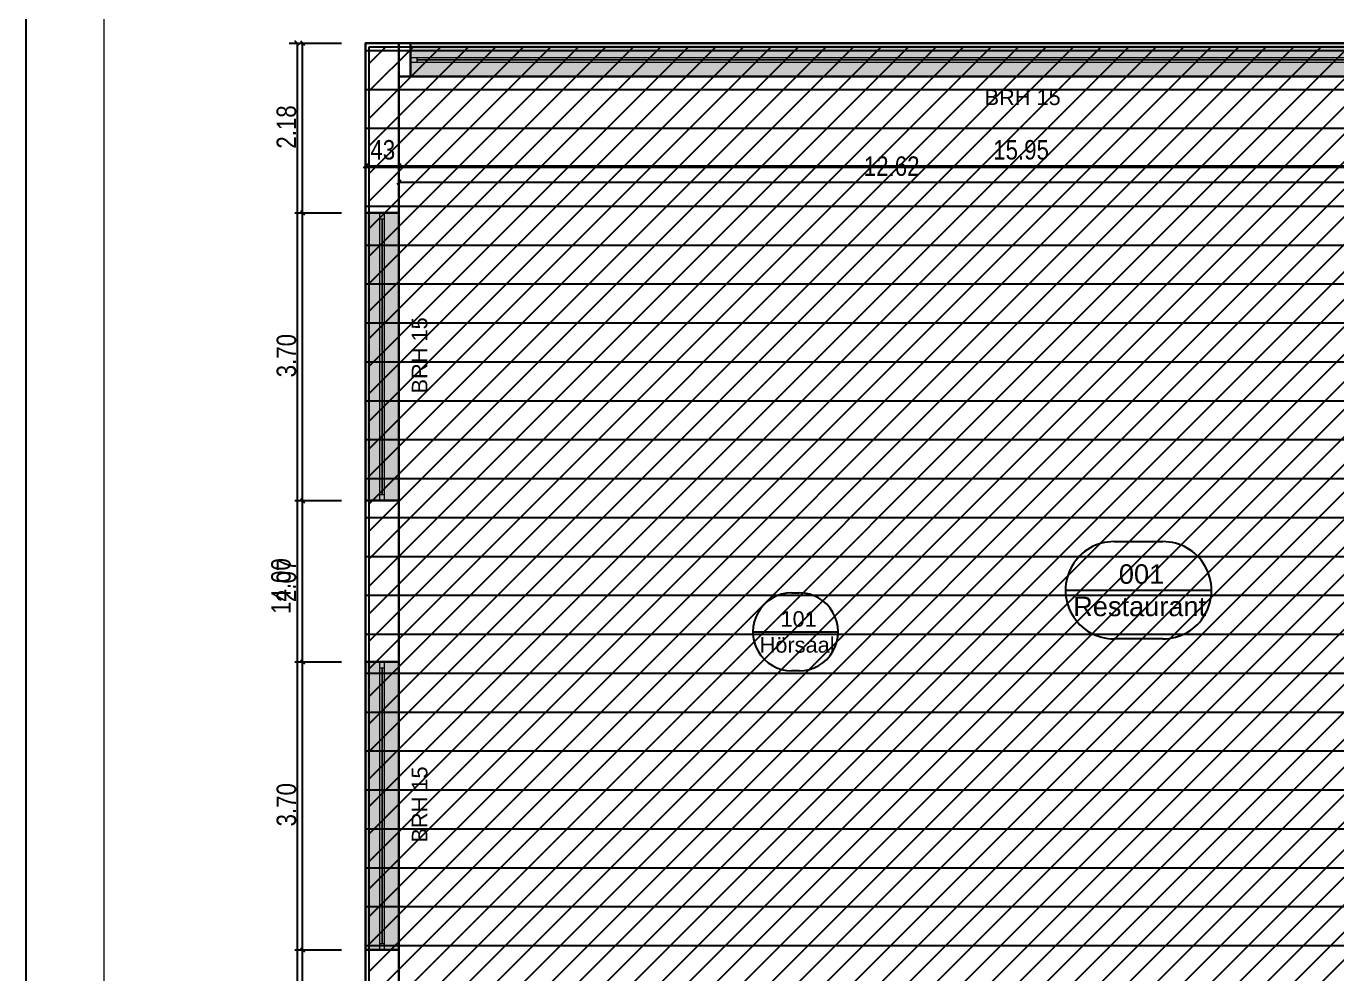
# Model space of a CAD drawing. Extents: x -996 to 41004, y -11542 to 18158.
# Drawn here: x -996 to 15845, y -859 to 11316 of the extents above; entities that cross this region are included whole.
import ezdxf
from ezdxf.lldxf.tags import DXFTag

# ---------------------------------------------------------------- set-up
doc = ezdxf.new("R2010")
doc.units = 0
doc.header["$LTSCALE"] = 50
doc.layers.get('0').update_dxf_attribs({"lineweight": 25})
for name, color, linetype, lineweight in [('2D-NovaObj-X_Planrahmen', 7, 'Continuous', 25), ('2D-NovaObj-X_Plk Linien', 7, 'Continuous', 13), ('3D-NovaObj-X_Planrahmen', 7, 'Continuous', 25), ('3D-NovaObj-X_Plk Linien', 7, 'Continuous', 13), ('X_Planrahmen', 7, 'Continuous', 25), ('X_Plk Linien', 7, 'Continuous', 13), ('XREF-41001-A-G-EG$0$2D-NovaObj-X_Planrahmen', 7, 'Continuous', 25), ('XREF-41001-A-G-EG$0$2D-NovaObj-X_Plk Linien', 7, 'Continuous', 13), ('XREF-41001-A-G-EG$0$3D-NovaObj-X_Planrahmen', 7, 'Continuous', 25), ('XREF-41001-A-G-EG$0$3D-NovaObj-X_Plk Linien', 7, 'Continuous', 13), ('XREF-41001-A-G-EG$0$X_Planrahmen', 7, 'Continuous', 25), ('XREF-41001-A-G-EG$0$X_Plk Linien', 7, 'Continuous', 13), ('XREF-41001-A-G-O2$0$2D-NovaObj-X_Planrahmen', 7, 'Continuous', 25), ('XREF-41001-A-G-O2$0$2D-NovaObj-X_Plk Linien', 7, 'Continuous', 13), ('XREF-41001-A-G-O2$0$3D-NovaObj-X_Planrahmen', 7, 'Continuous', 25), ('XREF-41001-A-G-O2$0$3D-NovaObj-X_Plk Linien', 7, 'Continuous', 13), ('XREF-41001-A-G-O2$0$X_Planrahmen', 7, 'Continuous', 25), ('XREF-41001-A-G-O2$0$X_Plk Linien', 7, 'Continuous', 13)]:
    doc.layers.add(name, color=color, linetype=linetype, lineweight=lineweight)
for name, color, linetype, lineweight, true_color in [('X_Mass', 7, 'Continuous', 25, 0x0080ff), ('XREF-41001-A-G-EG$0$2D-NovaObj-A_Fenster', 5, 'Continuous', 25, 0x0000ff), ('XREF-41001-A-G-EG$0$2D-NovaObj-A_Geschossdecke', 7, 'Continuous', 25, 0x008080), ('XREF-41001-A-G-EG$0$2D-NovaObj-A_Raum', 1, 'Continuous', 25, 0xff0000), ('XREF-41001-A-G-EG$0$2D-NovaObj-A_Wand_allgemein', 3, 'Continuous', 25, 0x00ff00), ('XREF-41001-A-G-EG$0$3D-NovaObj-A_Fenster_3D', 9, 'Continuous', 18, 0x808080), ('XREF-41001-A-G-EG$0$3D-NovaObj-A_Geschossdecke', 7, 'Continuous', 25, 0x008080), ('XREF-41001-A-G-EG$0$3D-NovaObj-A_Wand_allgemein', 3, 'Continuous', 25, 0x00ff00), ('XREF-41001-A-G-EG$0$A_Fenster', 5, 'Continuous', 25, 0x0000ff), ('XREF-41001-A-G-EG$0$A_Geschossdecke', 7, 'Continuous', 25, 0x008080), ('XREF-41001-A-G-EG$0$A_Raum', 1, 'Continuous', 25, 0xff0000), ('XREF-41001-A-G-EG$0$A_Wand_allgemein', 3, 'Continuous', 25, 0x00ff00), ('XREF-41001-A-G-EG$0$X_Mass', 7, 'Continuous', 25, 0x0080ff), ('XREF-41001-A-G-O2$0$2D-NovaObj-A_Dach', 1, 'Continuous', 25, 0xff0000), ('XREF-41001-A-G-O2$0$3D-NovaObj-A_Dach', 1, 'Continuous', 25, 0xff0000), ('XREF-41001-A-G-O2$0$A_Dach', 1, 'Continuous', 25, 0xff0000), ('XREF-41001-A-G-O2$0$X_Mass', 7, 'Continuous', 25, 0x0080ff), ('XREF-41001-A-G-O2.5$0$2D-NovaObj-A_Raum', 1, 'Continuous', 25, 0xff0000), ('XREF-41001-A-G-O2.5$0$2D-NovaObj-A_Wand_allgemein', 3, 'Continuous', 25, 0x00ff00), ('XREF-41001-A-G-O2.5$0$3D-NovaObj-A_Wand_allgemein', 3, 'Continuous', 25, 0x00ff00), ('XREF-41001-A-G-O2.5$0$A_Raum', 1, 'Continuous', 25, 0xff0000), ('XREF-41001-A-G-O2.5$0$A_Wand_allgemein', 3, 'Continuous', 25, 0x00ff00)]:
    doc.layers.add(name, color=color, linetype=linetype, lineweight=lineweight, true_color=true_color)
doc.styles.get("Standard").update_dxf_attribs({"font": 'ARIALN.TTF'})
doc.styles.add('XREF-41001-A-G-EG$0$Standard', font='ARIALN.TTF')
doc.styles.add('XREF-41001-A-G-O2$0$Standard', font='ARIALN.TTF')
doc.styles.add('XREF-41001-A-G-O2.5$0$Standard', font='ARIALN.TTF')
tags = doc.linetypes.add('XREF-41001-A-G-EG$0$fein_strichliert', pattern=[4, 1, -2, 1]).pattern_tags.tags
tags[8:9] = [DXFTag(74, 4), DXFTag(75, 0), DXFTag(340, '0'), DXFTag(46, 0.0), DXFTag(50, 0.0), DXFTag(44, 0.0), DXFTag(45, 0.0)]
tags[6:7] = [DXFTag(74, 4), DXFTag(75, 0), DXFTag(340, '0'), DXFTag(46, 0.0), DXFTag(50, 0.0), DXFTag(44, 0.0), DXFTag(45, 0.0)]
tags[4:5] = [DXFTag(74, 4), DXFTag(75, 0), DXFTag(340, '0'), DXFTag(46, 0.0), DXFTag(50, 0.0), DXFTag(44, 0.0), DXFTag(45, 0.0)]

# ---------------------------------------------------------------- blocks, each defined once
blk = doc.blocks.new('XREF-41001-A-G-O2$0$Dachfläche_A0AA6LBFLL', base_point=(3363, -2900))
at = {"layer": 'XREF-41001-A-G-O2$0$2D-NovaObj-A_Dach', "color": 8, "ltscale": 0.25, "true_color": 0x808080}
for p, q in [((3363, -2900), (3363, 11100)), ((3363, 11100), (36363, 11100))]:
    blk.add_line(p, q, dxfattribs=at)
at = {"layer": 'XREF-41001-A-G-O2$0$2D-NovaObj-A_Dach', "color": 8, "linetype": 'Continuous', "ltscale": 0.25, "true_color": 0x808080}
for p, q in [((36363, 11000), (3363, 11000)), ((36363, 10500), (3363, 10500)), ((36363, 10000), (3363, 10000)), ((36363, 9500), (3363, 9500)), ((36363, 9000), (3363, 9000)), ((36363, 8500), (3363, 8500)), ((36363, 8000), (3363, 8000)), ((36363, 7500), (3363, 7500)), ((36363, 7000), (3363, 7000)), ((36363, 6500), (3363, 6500)), ((36363, 6000), (3363, 6000)), ((36363, 5500), (3363, 5500)), ((36363, 5000), (3363, 5000)), ((36363, 4500), (3363, 4500)), ((36363, 4000), (3363, 4000)), ((36363, 3500), (3363, 3500)), ((36363, 3000), (3363, 3000)), ((36363, 2500), (3363, 2500)), ((36363, 2000), (3363, 2000)), ((36363, 1500), (3363, 1500)), ((36363, 1000), (3363, 1000)), ((36363, 500), (3363, 500)), ((36363, 0), (3363, 0)), ((36363, -500), (3363, -500))]:
    blk.add_line(p, q, dxfattribs=at)
at = {"layer": 'XREF-41001-A-G-O2$0$3D-NovaObj-A_Dach', "color": 8, "linetype": 'Continuous', "ltscale": 0.25, "true_color": 0x808080}
for p, q in [((3363, -2900, 3000), (3363, 11100, 3000)), ((3363, 11100, 3000), (36363, 11100, 3000)), ((3363, -2900, 3635), (3363, 11100, 3635)), ((3363, 11100, 3635), (36363, 11100, 3635)), ((3363, 11100, 3000), (3363, 11100, 3635)), ((3363, -2900, 3635), (3363, 11100, 3635)), ((3363, 11100, 3635), (3363, 11100, 3000)), ((3363, 11100, 3000), (3363, -2900, 3000)), ((3363, 11100, 3000), (3363, 11100, 3635)), ((3363, 11100, 3635), (36363, 11100, 3635)), ((36363, 11100, 3000), (3363, 11100, 3000))]:
    blk.add_line(p, q, dxfattribs=at)
for points in [[(3363, -2900, 3000), (3363, -2900, 3635), (3363, 11100, 3635), (3363, 11100, 3000)], [(3363, 11100, 3000), (3363, 11100, 3635), (36363, 11100, 3635), (36363, 11100, 3000)]]:
    blk.add_3dface(points, dxfattribs=at)
at = {"layer": 'XREF-41001-A-G-O2$0$3D-NovaObj-A_Dach', "color": 8, "linetype": 'Continuous', "ltscale": 0.25, "true_color": 0x808080, "invisible_edges": 15}
for points in [[(3363, -2900, 3000), (3363, 11100, 3000), (36363, 11100, 3000)], [(3363, -2900, 3000), (36363, 11100, 3000), (36363, -2900, 3000)], [(36363, 11100, 3635), (3363, 11100, 3635), (3363, -2900, 3635)], [(36363, -2900, 3635), (36363, 11100, 3635), (3363, -2900, 3635)]]:
    blk.add_3dface(points, dxfattribs=at)
blk = doc.blocks.new('XREF-41001-A-G-O2$0$Polygon_A0AA6LBHLL', base_point=(4, -8342))
at = {"layer": 'XREF-41001-A-G-O2$0$2D-NovaObj-X_Plk Linien', "color": 8, "ltscale": 0.13, "true_color": 0x808080}
blk.add_line((4, -8342), (4, 17158), dxfattribs=at)
at = {"layer": 'XREF-41001-A-G-O2$0$3D-NovaObj-X_Plk Linien', "color": 8, "ltscale": 0.13, "true_color": 0x808080}
blk.add_line((4, -8342), (4, 17158), dxfattribs=at)
blk = doc.blocks.new('XREF-41001-A-G-O2$0$Polygon_A0AA6LBILL', base_point=(-996, -11542))
at = {"layer": 'XREF-41001-A-G-O2$0$2D-NovaObj-X_Planrahmen', "color": 8, "ltscale": 0.25, "true_color": 0x808080}
blk.add_line((-996, -11542), (-996, 18158), dxfattribs=at)
at = {"layer": 'XREF-41001-A-G-O2$0$3D-NovaObj-X_Planrahmen', "color": 8, "ltscale": 0.25, "true_color": 0x808080}
blk.add_line((-996, -11542), (-996, 18158), dxfattribs=at)
blk = doc.blocks.new('XREF-41001-A-G-O2$0$Maß_A0AA6LBSLL', base_point=(3766, 9210))
at = {"color": 8, "ltscale": 0.25, "true_color": 0x808080}
for p, q in [((3793, 9210), (3793, 9810)), ((3819, 9337), (3766, 9283)), ((3793, 9310), (35933, 9310))]:
    blk.add_line(p, q, dxfattribs=at)
at = {"color": 8, "ltscale": 0.25, "true_color": 0x808080, "insert": (9767, 9643), "char_height": 250, "attachment_point": 1, "style": 'XREF-41001-A-G-O2$0$Standard'}
blk.add_mtext('{\\fArial Narrow;12.62}', dxfattribs=at)
blk = doc.blocks.new('XREF-41001-A-G-O2')
at = {"layer": 'XREF-41001-A-G-O2$0$A_Dach', "color": 8, "ltscale": 0.25, "true_color": 0x808080}
blk.add_blockref('XREF-41001-A-G-O2$0$Dachfläche_A0AA6LBFLL', (3363, -2900), dxfattribs=at)
at = {"layer": 'XREF-41001-A-G-O2$0$X_Mass', "color": 8, "ltscale": 0.25, "true_color": 0x808080}
blk.add_blockref('XREF-41001-A-G-O2$0$Maß_A0AA6LBSLL', (3766, 9210), dxfattribs=at)
at = {"layer": 'XREF-41001-A-G-O2$0$X_Planrahmen', "color": 8, "ltscale": 0.25, "true_color": 0x808080}
blk.add_blockref('XREF-41001-A-G-O2$0$Polygon_A0AA6LBILL', (-996, -11542), dxfattribs=at)
at = {"layer": 'XREF-41001-A-G-O2$0$X_Plk Linien', "color": 8, "ltscale": 0.13, "true_color": 0x808080}
blk.add_blockref('XREF-41001-A-G-O2$0$Polygon_A0AA6LBHLL', (4, -8342), dxfattribs=at)
blk = doc.blocks.new('XREF-41001-A-G-EG$0$Wand_A0AA6L8GLL', base_point=(3363, -2900))
at = {"layer": 'XREF-41001-A-G-EG$0$2D-NovaObj-A_Wand_allgemein', "color": 6, "ltscale": 0.25, "true_color": 0xff00ff}
for p, q in [((3793, 11100), (3363, 11100)), ((3363, 11100), (3363, 8920)), ((3793, 10670), (3793, 8920)), ((3363, 5220), (3363, 3150)), ((3793, 5220), (3793, 3150)), ((3363, -550), (3363, -2900)), ((3793, -550), (3793, -2470))]:
    blk.add_line(p, q, dxfattribs=at)
at = {"layer": 'XREF-41001-A-G-EG$0$3D-NovaObj-A_Wand_allgemein', "color": 6, "linetype": 'Continuous', "ltscale": 0.25, "true_color": 0xff00ff}
for p, q in [((3363, 8920, 3000), (3363, 11100, 3000)), ((3363, 11100, 3000), (3363, 11100)), ((3363, 11100), (3363, 8920)), ((3363, 11100, 3000), (3793, 11100, 3000)), ((3793, 11100), (3363, 11100)), ((3793, 11100), (3793, 11100, 3000)), ((3793, 11100, 3000), (3793, 8920, 3000)), ((3793, 8920), (3793, 11100)), ((3363, 5220, 2350), (3363, 8920, 2350)), ((3363, 8920, 2350), (3363, 8920, 150)), ((3793, 8920, 2350), (3363, 8920, 2350)), ((3363, 8920, 150), (3363, 5220, 150)), ((3793, 8920, 150), (3363, 8920, 150)), ((3363, 8920), (3363, 5220)), ((3363, 5220, 3000), (3363, 8920, 3000)), ((3793, 8920, 2350), (3793, 5220, 2350)), ((3793, 8920, 150), (3793, 8920, 2350)), ((3793, 5220, 150), (3793, 8920, 150)), ((3793, 5220), (3793, 8920)), ((3793, 8920, 3000), (3793, 5220, 3000)), ((3363, 5220, 150), (3363, 5220, 2350)), ((3793, 5220, 150), (3363, 5220, 150)), ((3793, 5220, 2350), (3363, 5220, 2350)), ((3363, 5220, 150), (3793, 5220, 150)), ((3363, 3150, 3000), (3363, 5220, 3000)), ((3363, 5220), (3363, 3150)), ((3793, 5220, 2350), (3793, 5220, 150)), ((3793, 5220, 3000), (3793, 3150, 3000)), ((3793, 3150), (3793, 5220)), ((3363, -550, 2350), (3363, 3150, 2350)), ((3363, 3150, 2350), (3363, 3150, 150)), ((3793, 3150, 2350), (3363, 3150, 2350)), ((3363, 3150, 150), (3363, -550, 150)), ((3793, 3150, 150), (3363, 3150, 150)), ((3363, 3150), (3363, -550)), ((3363, -550, 3000), (3363, 3150, 3000)), ((3793, 3150, 2350), (3793, -550, 2350)), ((3793, 3150, 150), (3793, 3150, 2350)), ((3793, -550, 150), (3793, 3150, 150)), ((3793, -550), (3793, 3150)), ((3793, 3150, 3000), (3793, -550, 3000)), ((3363, -550, 150), (3363, -550, 2350)), ((3793, -550, 150), (3363, -550, 150)), ((3793, -550, 2350), (3363, -550, 2350)), ((3363, -550, 150), (3793, -550, 150)), ((3363, -2900, 3000), (3363, -550, 3000)), ((3363, -550), (3363, -2900)), ((3793, -550, 2350), (3793, -550, 150)), ((3793, -550, 3000), (3793, -2900, 3000)), ((3793, -2900), (3793, -550))]:
    blk.add_line(p, q, dxfattribs=at)
for points, invisible_edges in [([(3363, 8920), (3363, 8920, 3000), (3363, 11100, 3000), (3363, 11100)], 1), ([(3363, 11100, 3000), (3793, 11100, 3000), (3793, 11100), (3363, 11100)], 10), ([(3793, 11100), (3793, -2900), (3363, -2900), (3363, 11100)], 15), ([(3363, 11100, 3000), (3363, -2900, 3000), (3793, -2900, 3000), (3793, 11100, 3000)], 15), ([(3793, 11100), (3793, 11100, 3000), (3793, 8920, 3000), (3793, 8920)], 4), ([(3363, 5220, 2350), (3363, 8920, 2350), (3793, 8920, 2350), (3793, 5220, 2350)], 2), ([(3363, 8920, 2350), (3363, 8920, 150), (3793, 8920, 150), (3793, 8920, 2350)], 2), ([(3363, 5220), (3363, 5220, 150), (3363, 8920, 150), (3363, 8920)], 7), ([(3363, 5220, 2350), (3363, 5220, 3000), (3363, 8920, 3000), (3363, 8920, 2350)], 13), ([(3793, 8920), (3793, 8920, 150), (3793, 5220, 150), (3793, 5220)], 7), ([(3793, 8920, 2350), (3793, 8920, 3000), (3793, 5220, 3000), (3793, 5220, 2350)], 13), ([(3363, 5220, 150), (3363, 5220, 2350), (3793, 5220, 2350), (3793, 5220, 150)], 2), ([(3363, 3150), (3363, 3150, 3000), (3363, 5220, 3000), (3363, 5220)], 5), ([(3793, 5220), (3793, 5220, 3000), (3793, 3150, 3000), (3793, 3150)], 5), ([(3363, -550, 2350), (3363, 3150, 2350), (3793, 3150, 2350), (3793, -550, 2350)], 2), ([(3363, 3150, 2350), (3363, 3150, 150), (3793, 3150, 150), (3793, 3150, 2350)], 2), ([(3363, -550), (3363, -550, 150), (3363, 3150, 150), (3363, 3150)], 7), ([(3363, -550, 2350), (3363, -550, 3000), (3363, 3150, 3000), (3363, 3150, 2350)], 13), ([(3793, 3150), (3793, 3150, 150), (3793, -550, 150), (3793, -550)], 7), ([(3793, 3150, 2350), (3793, 3150, 3000), (3793, -550, 3000), (3793, -550, 2350)], 13), ([(3363, -550, 150), (3363, -550, 2350), (3793, -550, 2350), (3793, -550, 150)], 2), ([(3363, -2900), (3363, -2900, 3000), (3363, -550, 3000), (3363, -550)], 4), ([(3793, -550), (3793, -550, 3000), (3793, -2900, 3000), (3793, -2900)], 1)]:
    blk.add_3dface(points, dxfattribs=dict(at, invisible_edges=invisible_edges))
for points in [[(3363, 8920, 150), (3363, 5220, 150), (3793, 5220, 150), (3793, 8920, 150)], [(3363, 3150, 150), (3363, -550, 150), (3793, -550, 150), (3793, 3150, 150)]]:
    blk.add_3dface(points, dxfattribs=at)
blk = doc.blocks.new('XREF-41001-A-G-EG$0$Fenster_A0AA6L8HLL', base_point=(3363, 5220))
at = {"layer": 'XREF-41001-A-G-EG$0$2D-NovaObj-A_Fenster', "color": 6, "ltscale": 0.25, "true_color": 0xff00ff}
for p, q in [((3363, 5220), (3363, 8920)), ((3363, 8920), (3793, 8920)), ((3793, 5220), (3793, 8920)), ((3363, 5220), (3793, 5220))]:
    blk.add_line(p, q, dxfattribs=at)
at = {"layer": 'XREF-41001-A-G-EG$0$2D-NovaObj-A_Fenster', "color": 6, "lineweight": 18, "ltscale": 0.18, "true_color": 0xff00ff}
for p, q in [((3548, 5220), (3548, 8920)), ((3548, 8840), (3608, 8840)), ((3608, 5220), (3608, 8920)), ((3548, 5300), (3608, 5300))]:
    blk.add_line(p, q, dxfattribs=at)
at = {"layer": 'XREF-41001-A-G-EG$0$2D-NovaObj-A_Fenster', "color": 6, "linetype": 'XREF-41001-A-G-EG$0$fein_strichliert', "lineweight": 18, "ltscale": 0.18, "true_color": 0xff00ff}
blk.add_line((3548, 8920), (3608, 8920), dxfattribs=at)
at = {"layer": 'XREF-41001-A-G-EG$0$2D-NovaObj-A_Fenster', "color": 7, "ltscale": 0.25, "true_color": 0xffffff}
blk.add_solid([(3793, 5220), (3793, 8920), (3363, 5220), (3363, 8920)], dxfattribs=at)
at = {"layer": 'XREF-41001-A-G-EG$0$3D-NovaObj-A_Fenster_3D', "color": 6, "ltscale": 0.18, "true_color": 0xff00ff}
blk.add_polyline3d([(3578, 8840, 230), (3578, 5300, 230), (3578, 5300, 2270), (3578, 8840, 2270), (3578, 8840, 230)], close=True, dxfattribs=at)
at = {"layer": 'XREF-41001-A-G-EG$0$3D-NovaObj-A_Fenster_3D', "color": 6, "ltscale": 0.18, "true_color": 0xff00ff, "invisible_edges": 15}
for points in [[(3578, 8920, 150), (3578, 5300, 230), (3578, 5220, 150)], [(3578, 8840, 230), (3578, 8920, 150), (3578, 5300, 230)], [(3578, 8920, 2350), (3578, 8840, 230), (3578, 8920, 150)], [(3578, 8840, 2270), (3578, 8920, 2350), (3578, 8840, 230)], [(3578, 5300, 2270), (3578, 8840, 2270), (3578, 8920, 2350)], [(3578, 8920, 2350), (3578, 5220, 2350), (3578, 5300, 2270)], [(3578, 5220, 150), (3578, 5300, 2270), (3578, 5220, 2350)], [(3578, 5300, 230), (3578, 5220, 150), (3578, 5300, 2270)]]:
    blk.add_3dface(points, dxfattribs=at)
at = {"layer": 'XREF-41001-A-G-EG$0$2D-NovaObj-A_Fenster', "color": 6, "lineweight": 18, "ltscale": 0.18, "true_color": 0xff00ff, "insert": (3959, 6597), "char_height": 200, "attachment_point": 1, "rotation": 90, "style": 'XREF-41001-A-G-EG$0$Standard'}
blk.add_mtext('{\\fArial;BRH 15}', dxfattribs=at)
at = {"layer": 'XREF-41001-A-G-EG$0$3D-NovaObj-A_Fenster_3D', "color": 6, "ltscale": 0.18, "true_color": 0xff00ff}
mesh = blk.add_polyface(dxfattribs=at)
corners = [(3578, 8840, 230), (3578, 5300, 230), (3578, 5300, 2270), (3578, 8840, 2270)]
mesh.append_faces([[corners[k] for k in face] for face in [(0, 2, 3, 3)]], dxfattribs={"vtx0": -1, "vtx2": -1, "color": 6})
mesh.append_faces([[corners[k] for k in face] for face in [(0, 1, 2, 2)]], dxfattribs={"vtx2": -1, "vtx3": -1, "color": 6})
blk = doc.blocks.new('XREF-41001-A-G-EG$0$Fenster_A0AA6L8ILL', base_point=(3363, -550))
at = {"layer": 'XREF-41001-A-G-EG$0$2D-NovaObj-A_Fenster', "color": 6, "ltscale": 0.25, "true_color": 0xff00ff}
for p, q in [((3363, -550), (3363, 3150)), ((3363, 3150), (3793, 3150)), ((3793, -550), (3793, 3150)), ((3363, -550), (3793, -550))]:
    blk.add_line(p, q, dxfattribs=at)
at = {"layer": 'XREF-41001-A-G-EG$0$2D-NovaObj-A_Fenster', "color": 6, "lineweight": 18, "ltscale": 0.18, "true_color": 0xff00ff}
for p, q in [((3548, -550), (3548, 3150)), ((3548, 3070), (3608, 3070)), ((3608, -550), (3608, 3150)), ((3548, -470), (3608, -470))]:
    blk.add_line(p, q, dxfattribs=at)
at = {"layer": 'XREF-41001-A-G-EG$0$2D-NovaObj-A_Fenster', "color": 6, "linetype": 'XREF-41001-A-G-EG$0$fein_strichliert', "lineweight": 18, "ltscale": 0.18, "true_color": 0xff00ff}
blk.add_line((3548, 3150), (3608, 3150), dxfattribs=at)
at = {"layer": 'XREF-41001-A-G-EG$0$2D-NovaObj-A_Fenster', "color": 7, "ltscale": 0.25, "true_color": 0xffffff}
blk.add_solid([(3793, -550), (3793, 3150), (3363, -550), (3363, 3150)], dxfattribs=at)
at = {"layer": 'XREF-41001-A-G-EG$0$3D-NovaObj-A_Fenster_3D', "color": 6, "ltscale": 0.18, "true_color": 0xff00ff}
blk.add_polyline3d([(3578, 3070, 230), (3578, -470, 230), (3578, -470, 2270), (3578, 3070, 2270), (3578, 3070, 230)], close=True, dxfattribs=at)
at = {"layer": 'XREF-41001-A-G-EG$0$3D-NovaObj-A_Fenster_3D', "color": 6, "ltscale": 0.18, "true_color": 0xff00ff, "invisible_edges": 15}
for points in [[(3578, 3150, 150), (3578, -470, 230), (3578, -550, 150)], [(3578, 3070, 230), (3578, 3150, 150), (3578, -470, 230)], [(3578, 3150, 2350), (3578, 3070, 230), (3578, 3150, 150)], [(3578, 3070, 2270), (3578, 3150, 2350), (3578, 3070, 230)], [(3578, -470, 2270), (3578, 3070, 2270), (3578, 3150, 2350)], [(3578, 3150, 2350), (3578, -550, 2350), (3578, -470, 2270)], [(3578, -550, 150), (3578, -470, 2270), (3578, -550, 2350)], [(3578, -470, 230), (3578, -550, 150), (3578, -470, 2270)]]:
    blk.add_3dface(points, dxfattribs=at)
at = {"layer": 'XREF-41001-A-G-EG$0$2D-NovaObj-A_Fenster', "color": 6, "lineweight": 18, "ltscale": 0.18, "true_color": 0xff00ff, "insert": (3959, 827), "char_height": 200, "attachment_point": 1, "rotation": 90, "style": 'XREF-41001-A-G-EG$0$Standard'}
blk.add_mtext('{\\fArial;BRH 15}', dxfattribs=at)
at = {"layer": 'XREF-41001-A-G-EG$0$3D-NovaObj-A_Fenster_3D', "color": 6, "ltscale": 0.18, "true_color": 0xff00ff}
mesh = blk.add_polyface(dxfattribs=at)
corners = [(3578, 3070, 230), (3578, -470, 230), (3578, -470, 2270), (3578, 3070, 2270)]
mesh.append_faces([[corners[k] for k in face] for face in [(0, 2, 3, 3)]], dxfattribs={"vtx0": -1, "vtx2": -1, "color": 6})
mesh.append_faces([[corners[k] for k in face] for face in [(0, 1, 2, 2)]], dxfattribs={"vtx2": -1, "vtx3": -1, "color": 6})
blk = doc.blocks.new('XREF-41001-A-G-EG$0$Wand_A0AA6L8ZLL', base_point=(3793, 10670))
at = {"layer": 'XREF-41001-A-G-EG$0$2D-NovaObj-A_Wand_allgemein', "color": 6, "ltscale": 0.25, "true_color": 0xff00ff}
for p, q in [((3793, 11100), (3943, 11100)), ((3793, 10670), (3943, 10670))]:
    blk.add_line(p, q, dxfattribs=at)
at = {"layer": 'XREF-41001-A-G-EG$0$3D-NovaObj-A_Wand_allgemein', "color": 6, "linetype": 'Continuous', "ltscale": 0.25, "true_color": 0xff00ff}
for p, q in [((3793, 11100), (3793, 11100, 3000)), ((3793, 11100, 3000), (3943, 11100, 3000)), ((3943, 11100), (3793, 11100)), ((3943, 11100, 150), (3943, 11100, 2350)), ((3943, 10670, 150), (3943, 11100, 150)), ((3943, 11100, 2350), (19643, 11100, 2350)), ((3943, 10670, 2350), (3943, 11100, 2350)), ((19643, 11100, 150), (3943, 11100, 150)), ((3943, 11100, 150), (3943, 10670, 150)), ((19643, 11100), (3943, 11100)), ((3943, 11100, 3000), (19643, 11100, 3000)), ((3943, 10670, 3000), (3793, 10670, 3000)), ((3793, 10670, 3000), (3793, 10670)), ((3793, 10670), (3943, 10670)), ((3943, 10670, 2350), (3943, 10670, 150)), ((19643, 10670, 2350), (3943, 10670, 2350)), ((3943, 10670, 150), (19643, 10670, 150)), ((3943, 10670), (19643, 10670)), ((19643, 10670, 3000), (3943, 10670, 3000))]:
    blk.add_line(p, q, dxfattribs=at)
for points, invisible_edges in [([(3793, 11100), (3793, 11100, 3000), (3943, 11100, 3000), (3943, 11100)], 4), ([(3793, 11100), (35933, 11100), (35933, 10670), (3793, 10670)], 15), ([(3793, 10670, 3000), (35933, 10670, 3000), (35933, 11100, 3000), (3793, 11100, 3000)], 15), ([(3943, 11100, 150), (3943, 11100, 2350), (3943, 10670, 2350), (3943, 10670, 150)], 2), ([(3943, 11100, 2350), (19643, 11100, 2350), (19643, 10670, 2350), (3943, 10670, 2350)], 2), ([(3943, 11100), (3943, 11100, 150), (19643, 11100, 150), (19643, 11100)], 7), ([(3943, 11100, 2350), (3943, 11100, 3000), (19643, 11100, 3000), (19643, 11100, 2350)], 13), ([(3943, 10670), (3943, 10670, 3000), (3793, 10670, 3000), (3793, 10670)], 1), ([(19643, 10670), (19643, 10670, 150), (3943, 10670, 150), (3943, 10670)], 7), ([(19643, 10670, 2350), (19643, 10670, 3000), (3943, 10670, 3000), (3943, 10670, 2350)], 13)]:
    blk.add_3dface(points, dxfattribs=dict(at, invisible_edges=invisible_edges))
blk.add_3dface([(19643, 11100, 150), (3943, 11100, 150), (3943, 10670, 150), (19643, 10670, 150)], dxfattribs=at)
blk = doc.blocks.new('XREF-41001-A-G-EG$0$Fenster_A0AA6L91LL', base_point=(3943, 10303))
at = {"layer": 'XREF-41001-A-G-EG$0$2D-NovaObj-A_Fenster', "color": 6, "ltscale": 0.25, "true_color": 0xff00ff}
for p, q in [((3943, 11100), (19643, 11100)), ((3943, 11100), (3943, 10670)), ((19643, 11100), (19643, 10670)), ((3943, 10670), (19643, 10670))]:
    blk.add_line(p, q, dxfattribs=at)
at = {"layer": 'XREF-41001-A-G-EG$0$2D-NovaObj-A_Fenster', "color": 6, "lineweight": 18, "ltscale": 0.18, "true_color": 0xff00ff}
for p, q in [((3943, 10915), (19643, 10915)), ((3943, 10855), (19643, 10855)), ((4023, 10915), (4023, 10855)), ((19563, 10915), (19563, 10855))]:
    blk.add_line(p, q, dxfattribs=at)
at = {"layer": 'XREF-41001-A-G-EG$0$2D-NovaObj-A_Fenster', "color": 6, "linetype": 'XREF-41001-A-G-EG$0$fein_strichliert', "lineweight": 18, "ltscale": 0.18, "true_color": 0xff00ff}
blk.add_line((19643, 10915), (19643, 10855), dxfattribs=at)
at = {"layer": 'XREF-41001-A-G-EG$0$2D-NovaObj-A_Fenster', "color": 7, "ltscale": 0.25, "true_color": 0xffffff}
blk.add_solid([(3943, 10670), (19643, 10670), (3943, 11100), (19643, 11100)], dxfattribs=at)
at = {"layer": 'XREF-41001-A-G-EG$0$3D-NovaObj-A_Fenster_3D', "color": 6, "ltscale": 0.18, "true_color": 0xff00ff}
blk.add_polyline3d([(19563, 10885, 230), (4023, 10885, 230), (4023, 10885, 2270), (19563, 10885, 2270), (19563, 10885, 230)], close=True, dxfattribs=at)
at = {"layer": 'XREF-41001-A-G-EG$0$3D-NovaObj-A_Fenster_3D', "color": 6, "ltscale": 0.18, "true_color": 0xff00ff, "invisible_edges": 15}
for points in [[(3943, 10885, 150), (4023, 10885, 2270), (3943, 10885, 2350)], [(4023, 10885, 230), (3943, 10885, 150), (4023, 10885, 2270)], [(19643, 10885, 150), (4023, 10885, 230), (3943, 10885, 150)], [(19643, 10885, 2350), (3943, 10885, 2350), (4023, 10885, 2270)], [(19563, 10885, 230), (19643, 10885, 150), (4023, 10885, 230)], [(4023, 10885, 2270), (19563, 10885, 2270), (19643, 10885, 2350)], [(19643, 10885, 2350), (19563, 10885, 230), (19643, 10885, 150)], [(19563, 10885, 2270), (19643, 10885, 2350), (19563, 10885, 230)]]:
    blk.add_3dface(points, dxfattribs=at)
at = {"layer": 'XREF-41001-A-G-EG$0$2D-NovaObj-A_Fenster', "color": 6, "lineweight": 18, "ltscale": 0.18, "true_color": 0xff00ff, "insert": (11319, 10503), "char_height": 200, "attachment_point": 1, "style": 'XREF-41001-A-G-EG$0$Standard'}
blk.add_mtext('{\\fArial;BRH 15}', dxfattribs=at)
at = {"layer": 'XREF-41001-A-G-EG$0$3D-NovaObj-A_Fenster_3D', "color": 6, "ltscale": 0.18, "true_color": 0xff00ff}
mesh = blk.add_polyface(dxfattribs=at)
corners = [(19563, 10885, 230), (4023, 10885, 230), (4023, 10885, 2270), (19563, 10885, 2270)]
mesh.append_faces([[corners[k] for k in face] for face in [(0, 2, 3, 3)]], dxfattribs={"vtx0": -1, "vtx2": -1, "color": 6})
mesh.append_faces([[corners[k] for k in face] for face in [(0, 1, 2, 2)]], dxfattribs={"vtx2": -1, "vtx3": -1, "color": 6})
blk = doc.blocks.new('XREF-41001-A-G-EG$0$Geschossdecke_A0AA6L9BLL', base_point=(3363, -2900))
at = {"layer": 'XREF-41001-A-G-EG$0$2D-NovaObj-A_Geschossdecke', "color": 6, "ltscale": 0.25, "true_color": 0xff00ff}
for p, q in [((3413, -2850), (3413, 11050)), ((3413, 11050), (36313, 11050))]:
    blk.add_line(p, q, dxfattribs=at)
at = {"layer": 'XREF-41001-A-G-EG$0$2D-NovaObj-A_Geschossdecke', "color": 6, "linetype": 'Continuous', "ltscale": 0.25, "true_color": 0xff00ff}
for p, q in [((3413, -2598), (17060, 11050)), ((3413, -2244), (16707, 11050)), ((3413, -1891), (16353, 11050)), ((3413, -1537), (16000, 11050)), ((3413, -1184), (15646, 11050)), ((3413, -830), (15293, 11050)), ((3413, -477), (14939, 11050)), ((3413, -123), (14585, 11050)), ((3413, 231), (14232, 11050)), ((3413, 584), (13878, 11050)), ((3413, 938), (13525, 11050)), ((3413, 1291), (13171, 11050)), ((3413, 1645), (12818, 11050)), ((3413, 1998), (12464, 11050)), ((3413, 2352), (12111, 11050)), ((3413, 2705), (11757, 11050)), ((3413, 3059), (11403, 11050)), ((3413, 3413), (11050, 11050)), ((3413, 3766), (10696, 11050)), ((3413, 4120), (10343, 11050)), ((3413, 4473), (9989, 11050)), ((3413, 4827), (9636, 11050)), ((3413, 5180), (9282, 11050)), ((3413, 5534), (8929, 11050)), ((3413, 5887), (8575, 11050)), ((3413, 6241), (8221, 11050)), ((3413, 6595), (7868, 11050)), ((3413, 6948), (7514, 11050)), ((3413, 7302), (7161, 11050)), ((3413, 7655), (6807, 11050)), ((3413, 8009), (6454, 11050)), ((3413, 8362), (6100, 11050)), ((3413, 8716), (5747, 11050)), ((3413, 9069), (5393, 11050)), ((3413, 9423), (5039, 11050)), ((3413, 9777), (4686, 11050)), ((3413, 10130), (4332, 11050)), ((3413, 10484), (3979, 11050)), ((3413, 10837), (3625, 11050)), ((3514, -2850), (17414, 11050)), ((3867, -2850), (17767, 11050)), ((4221, -2850), (18121, 11050)), ((4575, -2850), (18475, 11050)), ((4928, -2850), (18828, 11050)), ((5282, -2850), (19182, 11050)), ((5635, -2850), (19535, 11050)), ((5989, -2850), (19889, 11050)), ((6342, -2850), (20242, 11050)), ((6696, -2850), (20596, 11050)), ((7049, -2850), (20949, 11050)), ((7403, -2850), (21303, 11050)), ((7757, -2850), (21657, 11050)), ((8110, -2850), (22010, 11050)), ((8464, -2850), (22364, 11050)), ((8817, -2850), (22717, 11050)), ((9171, -2850), (23071, 11050)), ((9524, -2850), (23424, 11050)), ((9878, -2850), (23778, 11050)), ((10231, -2850), (24131, 11050)), ((10585, -2850), (19973, 6538)), ((10938, -2850), (19973, 6184)), ((11292, -2850), (20272, 6130)), ((11646, -2850), (20626, 6130)), ((11999, -2850), (20979, 6130)), ((12353, -2850), (21333, 6130)), ((12706, -2850), (21686, 6130)), ((13060, -2850), (22040, 6130)), ((13413, -2850), (22393, 6130)), ((13767, -2850), (22747, 6130))]:
    blk.add_line(p, q, dxfattribs=at)
at = {"layer": 'XREF-41001-A-G-EG$0$3D-NovaObj-A_Geschossdecke', "color": 6, "linetype": 'Continuous', "ltscale": 0.25, "true_color": 0xff00ff}
for p, q in [((3363, 11100, 3000), (3363, 11100, 3380)), ((3363, -2900, 3000), (3363, 11100, 3000)), ((3363, 11100, 3000), (36363, 11100, 3000)), ((3363, -2900, 3380), (3363, 11100, 3380)), ((3363, 11100, 3380), (36363, 11100, 3380))]:
    blk.add_line(p, q, dxfattribs=at)
for points in [[(3363, -2900, 3380), (3363, 11100, 3380), (3363, 11100, 3000), (3363, -2900, 3000)], [(3363, 11100, 3380), (36363, 11100, 3380), (36363, 11100, 3000), (3363, 11100, 3000)]]:
    blk.add_3dface(points, dxfattribs=at)
at = {"layer": 'XREF-41001-A-G-EG$0$3D-NovaObj-A_Geschossdecke', "color": 6, "linetype": 'Continuous', "ltscale": 0.25, "true_color": 0xff00ff, "invisible_edges": 15}
for points in [[(3363, -2900, 3000), (19973, 6730, 3000), (3363, 11100, 3000)], [(19973, 6730, 3000), (3363, 11100, 3000), (36363, 11100, 3000)], [(3363, -2900, 3380), (19973, 6730, 3380), (3363, 11100, 3380)], [(19973, 6730, 3380), (3363, 11100, 3380), (36363, 11100, 3380)], [(19973, 6130, 3000), (3363, -2900, 3000), (19973, 6730, 3000)], [(19973, 6130, 3380), (3363, -2900, 3380), (19973, 6730, 3380)], [(23263, -2900, 3000), (19973, 6130, 3000), (3363, -2900, 3000)], [(23263, -2900, 3380), (19973, 6130, 3380), (3363, -2900, 3380)]]:
    blk.add_3dface(points, dxfattribs=at)
blk = doc.blocks.new('XREF-41001-A-G-EG$0$Restaurant_A0AA6L9DLL', base_point=(12360, 3444))
at = {"layer": 'XREF-41001-A-G-EG$0$2D-NovaObj-A_Raum', "color": 6, "ltscale": 0.25, "true_color": 0xff00ff}
for p, q in [((12985, 4694), (13610, 4694)), ((12360, 4069), (14235, 4069)), ((13610, 3444), (12985, 3444))]:
    blk.add_line(p, q, dxfattribs=at)
for centre, major_axis in [((12985, 4069), (0, 625)), ((13610, 4069), (0, -625))]:
    blk.add_ellipse(centre, major_axis=major_axis, ratio=1, start_param=0, end_param=3.141593, dxfattribs=at)
at = {"layer": 'XREF-41001-A-G-EG$0$2D-NovaObj-A_Raum', "color": 6, "ltscale": 0.25, "true_color": 0xff00ff, "char_height": 250, "attachment_point": 1, "style": 'XREF-41001-A-G-EG$0$Standard'}
for s, insert in [('{\\fArial;001}', (13045, 4402)), ('{\\fArial;Restaurant}', (12458, 3986))]:
    blk.add_mtext(s, dxfattribs=dict(at, insert=insert))
blk = doc.blocks.new('XREF-41001-A-G-EG$0$Polygon_A0AA6L9LLL', base_point=(-996, -11542))
at = {"layer": 'XREF-41001-A-G-EG$0$2D-NovaObj-X_Planrahmen', "color": 6, "ltscale": 0.25, "true_color": 0xff00ff}
blk.add_line((-996, -11542), (-996, 18158), dxfattribs=at)
at = {"layer": 'XREF-41001-A-G-EG$0$3D-NovaObj-X_Planrahmen', "color": 6, "ltscale": 0.25, "true_color": 0xff00ff}
blk.add_line((-996, -11542), (-996, 18158), dxfattribs=at)
blk = doc.blocks.new('XREF-41001-A-G-EG$0$Polygon_A0AA6L9MLL', base_point=(4, -8342))
at = {"layer": 'XREF-41001-A-G-EG$0$2D-NovaObj-X_Plk Linien', "color": 6, "ltscale": 0.13, "true_color": 0xff00ff}
blk.add_line((4, -8342), (4, 17158), dxfattribs=at)
at = {"layer": 'XREF-41001-A-G-EG$0$3D-NovaObj-X_Plk Linien', "color": 6, "ltscale": 0.13, "true_color": 0xff00ff}
blk.add_line((4, -8342), (4, 17158), dxfattribs=at)
blk = doc.blocks.new('XREF-41001-A-G-EG$0$Maß_A0AA6L9SLL', base_point=(2222, -2927))
at = {"color": 6, "ltscale": 0.25, "true_color": 0xff00ff}
for p, q in [((2528, 11126), (2582, 11073)), ((2455, 11100), (3055, 11100)), ((2555, -2900), (2555, 11100)), ((2528, 8946), (2582, 8893)), ((2455, 8920), (3055, 8920)), ((2528, 5246), (2582, 5193)), ((2455, 5220), (3055, 5220)), ((2455, 3150), (3055, 3150)), ((2528, 3176), (2582, 3123)), ((2455, -550), (3055, -550)), ((2528, -524), (2582, -577))]:
    blk.add_line(p, q, dxfattribs=at)
at = {"color": 6, "ltscale": 0.25, "true_color": 0xff00ff, "char_height": 250, "attachment_point": 1, "rotation": 90, "style": 'XREF-41001-A-G-EG$0$Standard'}
for s, insert in [('{\\fArial Narrow;2.18}', (2222, 9742)), ('{\\fArial Narrow;3.70}', (2222, 6804)), ('{\\fArial Narrow;2.07}', (2222, 3917)), ('{\\fArial Narrow;3.70}', (2222, 1034))]:
    blk.add_mtext(s, dxfattribs=dict(at, insert=insert))
blk = doc.blocks.new('XREF-41001-A-G-EG$0$Maß_A0AA6L9YLL', base_point=(3336, 9020))
at = {"color": 6, "ltscale": 0.25, "true_color": 0xff00ff}
for p, q in [((3363, 9420), (3363, 10020)), ((3793, 9420), (3793, 10020)), ((3389, 9547), (3336, 9493)), ((3363, 9520), (36363, 9520)), ((3819, 9547), (3766, 9493))]:
    blk.add_line(p, q, dxfattribs=at)
at = {"color": 6, "ltscale": 0.25, "true_color": 0xff00ff, "char_height": 250, "attachment_point": 1, "style": 'XREF-41001-A-G-EG$0$Standard'}
for s, insert in [('{\\fArial Narrow;43}', (3427, 9853)), ('{\\fArial Narrow;15.95}', (11430, 9853))]:
    blk.add_mtext(s, dxfattribs=dict(at, insert=insert))
blk = doc.blocks.new('XREF-41001-A-G-EG')
at = {"layer": 'XREF-41001-A-G-EG$0$A_Fenster', "color": 6, "ltscale": 0.25, "true_color": 0xff00ff}
for name, p in [('XREF-41001-A-G-EG$0$Fenster_A0AA6L91LL', (3943, 10303)), ('XREF-41001-A-G-EG$0$Fenster_A0AA6L8HLL', (3363, 5220)), ('XREF-41001-A-G-EG$0$Fenster_A0AA6L8ILL', (3363, -550))]:
    blk.add_blockref(name, p, dxfattribs=at)
at = {"layer": 'XREF-41001-A-G-EG$0$A_Geschossdecke', "color": 6, "ltscale": 0.25, "true_color": 0xff00ff}
blk.add_blockref('XREF-41001-A-G-EG$0$Geschossdecke_A0AA6L9BLL', (3363, -2900), dxfattribs=at)
at = {"layer": 'XREF-41001-A-G-EG$0$A_Raum', "color": 6, "ltscale": 0.25, "true_color": 0xff00ff}
blk.add_blockref('XREF-41001-A-G-EG$0$Restaurant_A0AA6L9DLL', (12360, 3444), dxfattribs=at)
at = {"layer": 'XREF-41001-A-G-EG$0$A_Wand_allgemein', "color": 6, "ltscale": 0.25, "true_color": 0xff00ff}
for name, p in [('XREF-41001-A-G-EG$0$Wand_A0AA6L8GLL', (3363, -2900)), ('XREF-41001-A-G-EG$0$Wand_A0AA6L8ZLL', (3793, 10670))]:
    blk.add_blockref(name, p, dxfattribs=at)
at = {"layer": 'XREF-41001-A-G-EG$0$X_Mass', "color": 6, "ltscale": 0.25, "true_color": 0xff00ff}
for name, p in [('XREF-41001-A-G-EG$0$Maß_A0AA6L9SLL', (2222, -2927)), ('XREF-41001-A-G-EG$0$Maß_A0AA6L9YLL', (3336, 9020))]:
    blk.add_blockref(name, p, dxfattribs=at)
at = {"layer": 'XREF-41001-A-G-EG$0$X_Planrahmen', "color": 6, "ltscale": 0.25, "true_color": 0xff00ff}
blk.add_blockref('XREF-41001-A-G-EG$0$Polygon_A0AA6L9LLL', (-996, -11542), dxfattribs=at)
at = {"layer": 'XREF-41001-A-G-EG$0$X_Plk Linien', "color": 6, "ltscale": 0.13, "true_color": 0xff00ff}
blk.add_blockref('XREF-41001-A-G-EG$0$Polygon_A0AA6L9MLL', (4, -8342), dxfattribs=at)
blk = doc.blocks.new('Polygon_A0AA6LCXLL', base_point=(4, -8342))
at = {"layer": '2D-NovaObj-X_Plk Linien', "ltscale": 0.13}
blk.add_line((4, -8342), (4, 17158), dxfattribs=at)
at = {"layer": '3D-NovaObj-X_Plk Linien', "ltscale": 0.13}
blk.add_line((4, -8342), (4, 17158), dxfattribs=at)
blk = doc.blocks.new('Polygon_A0AA6LCYLL', base_point=(-996, -11542))
at = {"layer": '2D-NovaObj-X_Planrahmen', "ltscale": 0.25}
blk.add_line((-996, -11542), (-996, 18158), dxfattribs=at)
at = {"layer": '3D-NovaObj-X_Planrahmen', "ltscale": 0.25}
blk.add_line((-996, -11542), (-996, 18158), dxfattribs=at)
blk = doc.blocks.new('XREF-41001-A-G-O2.5$0$Hörsaal_A0AA6LA0LL', base_point=(8342, 3034))
at = {"layer": 'XREF-41001-A-G-O2.5$0$2D-NovaObj-A_Raum', "ltscale": 0.25}
for p, q in [((8842, 4034), (8938, 4034)), ((8342, 3534), (9438, 3534)), ((8938, 3034), (8842, 3034))]:
    blk.add_line(p, q, dxfattribs=at)
for centre, major_axis in [((8842, 3534), (0, 500)), ((8938, 3534), (0, -500))]:
    blk.add_ellipse(centre, major_axis=major_axis, ratio=1, start_param=0, end_param=3.141593, dxfattribs=at)
at = {"layer": 'XREF-41001-A-G-O2.5$0$2D-NovaObj-A_Raum', "ltscale": 0.25, "char_height": 200, "attachment_point": 1, "style": 'XREF-41001-A-G-O2.5$0$Standard'}
for s, insert in [('{\\fArial;101}', (8697, 3800)), ('{\\fArial;Hörsaal}', (8429, 3467))]:
    blk.add_mtext(s, dxfattribs=dict(at, insert=insert))
blk = doc.blocks.new('XREF-41001-A-G-O2.5$0$Wand_A0AA6LA2LL', base_point=(3793, 10670))
at = {"layer": 'XREF-41001-A-G-O2.5$0$2D-NovaObj-A_Wand_allgemein', "color": 3, "ltscale": 0.25, "true_color": 0x00ff00}
for p, q in [((3793, 11100), (16413, 11100)), ((3793, 10670), (16413, 10670))]:
    blk.add_line(p, q, dxfattribs=at)
at = {"layer": 'XREF-41001-A-G-O2.5$0$3D-NovaObj-A_Wand_allgemein', "color": 3, "linetype": 'Continuous', "ltscale": 0.25, "true_color": 0x00ff00}
for p, q in [((3793, 11100), (3793, 11100, 6380)), ((3793, 11100, 6380), (16413, 11100, 6380)), ((16413, 11100), (3793, 11100)), ((16413, 11100, 6380), (16413, 11100)), ((16413, 10670, 6380), (3793, 10670, 6380)), ((3793, 10670, 6380), (3793, 10670)), ((3793, 10670), (16413, 10670)), ((16413, 10670), (16413, 10670, 6380))]:
    blk.add_line(p, q, dxfattribs=at)
for points in [[(3793, 11100), (3793, 11100, 6380), (16413, 11100, 6380), (16413, 11100)], [(16413, 10670), (16413, 10670, 6380), (3793, 10670, 6380), (3793, 10670)]]:
    blk.add_3dface(points, dxfattribs=at)
at = {"layer": 'XREF-41001-A-G-O2.5$0$3D-NovaObj-A_Wand_allgemein', "color": 3, "linetype": 'Continuous', "ltscale": 0.25, "true_color": 0x00ff00, "invisible_edges": 15}
for points in [[(3793, 11100), (16413, 11100), (16413, 10670), (3793, 10670)], [(3793, 10670, 6380), (16413, 10670, 6380), (16413, 11100, 6380), (3793, 11100, 6380)]]:
    blk.add_3dface(points, dxfattribs=at)
blk = doc.blocks.new('XREF-41001-A-G-O2.5$0$Wand_A0AA6LA5LL', base_point=(3363, -2470))
at = {"layer": 'XREF-41001-A-G-O2.5$0$2D-NovaObj-A_Wand_allgemein', "color": 3, "ltscale": 0.25, "true_color": 0x00ff00}
for p, q in [((3793, 11100), (3363, 11100)), ((3363, 11100), (3363, -2470)), ((3793, 10670), (3793, -2470))]:
    blk.add_line(p, q, dxfattribs=at)
at = {"layer": 'XREF-41001-A-G-O2.5$0$3D-NovaObj-A_Wand_allgemein', "color": 3, "linetype": 'Continuous', "ltscale": 0.25, "true_color": 0x00ff00}
for p, q in [((3363, -2470, 6380), (3363, 11100, 6380)), ((3363, 11100, 6380), (3363, 11100)), ((3363, 11100), (3363, -2470)), ((3363, 11100, 6380), (3793, 11100, 6380)), ((3793, 11100), (3363, 11100)), ((3793, 11100), (3793, 11100, 6380)), ((3793, 11100, 6380), (3793, -2470, 6380)), ((3793, -2470), (3793, 11100)), ((3363, -2470), (3363, -2470, 6380)), ((3793, -2470, 6380), (3793, -2470))]:
    blk.add_line(p, q, dxfattribs=at)
for points in [[(3363, -2470), (3363, -2470, 6380), (3363, 11100, 6380), (3363, 11100)], [(3793, 11100), (3793, 11100, 6380), (3793, -2470, 6380), (3793, -2470)]]:
    blk.add_3dface(points, dxfattribs=at)
for points, invisible_edges in [([(3363, 11100, 6380), (3793, 11100, 6380), (3793, 11100), (3363, 11100)], 10), ([(3793, 11100), (3793, -2470), (3363, -2470), (3363, 11100)], 15), ([(3363, 11100, 6380), (3363, -2470, 6380), (3793, -2470, 6380), (3793, 11100, 6380)], 15)]:
    blk.add_3dface(points, dxfattribs=dict(at, invisible_edges=invisible_edges))
blk = doc.blocks.new('XREF-41001-A-G-O2.5')
at = {"layer": 'XREF-41001-A-G-O2.5$0$A_Raum', "ltscale": 0.25}
blk.add_blockref('XREF-41001-A-G-O2.5$0$Hörsaal_A0AA6LA0LL', (8342, 3034), dxfattribs=at)
at = {"layer": 'XREF-41001-A-G-O2.5$0$A_Wand_allgemein', "color": 3, "ltscale": 0.25, "true_color": 0x00ff00}
for name, p in [('XREF-41001-A-G-O2.5$0$Wand_A0AA6LA5LL', (3363, -2470)), ('XREF-41001-A-G-O2.5$0$Wand_A0AA6LA2LL', (3793, 10670))]:
    blk.add_blockref(name, p, dxfattribs=at)
blk = doc.blocks.new('Maß_A0AA6LD0LL', base_point=(2152, -2927))
at = {"ltscale": 0.25}
for p, q in [((2512, 11073), (2458, 11126)), ((2385, 11100), (2985, 11100)), ((2485, 11100), (2485, -2900))]:
    blk.add_line(p, q, dxfattribs=at)
at = {"ltscale": 0.25, "insert": (2152, 3764), "char_height": 250, "attachment_point": 1, "rotation": 90}
blk.add_mtext('{\\fArial Narrow;14.00}', dxfattribs=at)

msp = doc.modelspace()

# ---------------------------------------------------------------- block references
at = {"color": 8, "lineweight": 25, "ltscale": 0.25, "true_color": 0x808080}
for name, p in [('XREF-41001-A-G-O2', (0, 0, 3380)), ('XREF-41001-A-G-O2.5', (0, 0))]:
    msp.add_blockref(name, p, dxfattribs=at)
at = {"color": 6, "lineweight": 25, "ltscale": 0.25, "true_color": 0xff00ff}
msp.add_blockref('XREF-41001-A-G-EG', (0, 0, -3380), dxfattribs=at)
at = {"layer": 'X_Mass', "ltscale": 0.25}
msp.add_blockref('Maß_A0AA6LD0LL', (2152, -2927), dxfattribs=at)
at = {"layer": 'X_Planrahmen', "ltscale": 0.25}
msp.add_blockref('Polygon_A0AA6LCYLL', (-996, -11542), dxfattribs=at)
at = {"layer": 'X_Plk Linien', "ltscale": 0.13}
msp.add_blockref('Polygon_A0AA6LCXLL', (4, -8342), dxfattribs=at)

doc.saveas('drawing.dxf')
